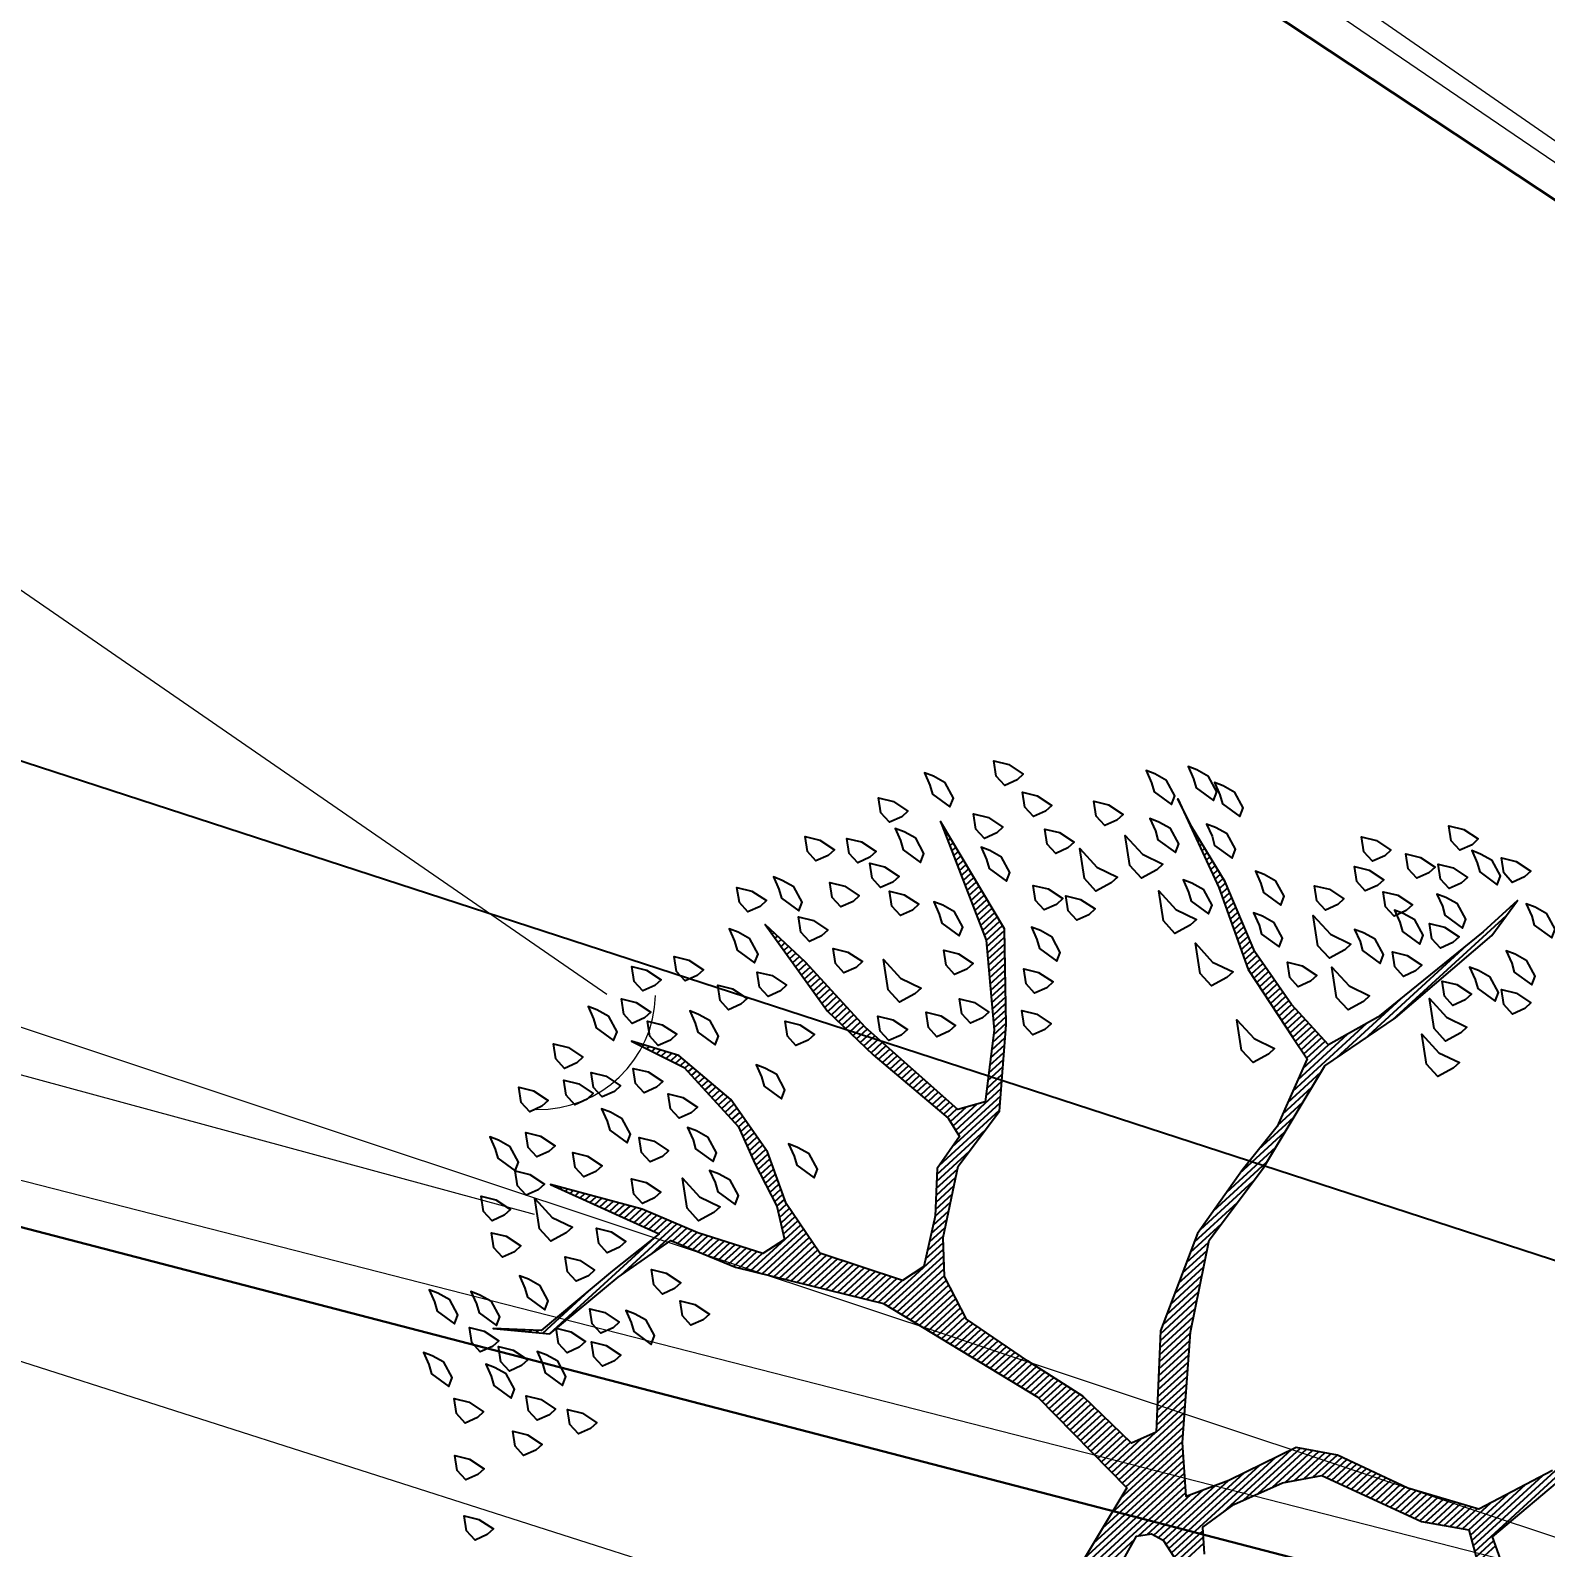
# Model space of a CAD drawing. Header units: metres. Extents: x 2 to 659295185, y -28 to 1124222152.
# Drawn here: x 654913.23 to 654926.15, y 1123127.3 to 1123140.24 of the extents above; entities that cross this region are included whole.
import ezdxf

# ---------------------------------------------------------------- set-up
doc = ezdxf.new("R2010")
doc.units = ezdxf.units.M
doc.header["$MEASUREMENT"] = 0
doc.layers.get('0').update_dxf_attribs({"linetype": 'CONTINUOUS'})
for name, color, linetype in [('000PAREDES', 2, 'CONTINUOUS'), ('Arboles', 3, 'CONTINUOUS'), ('CURVAS', 2, 'CONTINUOUS'), ('TEXTOS', 7, 'CONTINUOUS')]:
    doc.layers.add(name, color=color, linetype=linetype)
doc.layers.add('acera', color=32, linetype='CONTINUOUS', lineweight=20)
doc.layers.add('LIMITE 2017 IGVSB', color=7, linetype='CONTINUOUS', lineweight=120)
doc.styles.get("Standard").update_dxf_attribs({"font": 'tahoma.ttf'})
doc.dimstyles.new('ISO-25', dxfattribs={"dimtxt": 2.5, "dimasz": 2.5, "dimexe": 1.25, "dimexo": 0.625, "dimtad": 1, "dimtxsty": 'Standard', "dimcen": 2.5, "dimadec": 0, "dimazin": 0, "dimtfac": 1, "dimtmove": 0, "dimatfit": 3, "dimfxl": 1, "dimarcsym": 0})

# ---------------------------------------------------------------- blocks, each defined once
blk = doc.blocks.new('*X2402')
at = {"color": 0}
for p, q in [((17.5775, 17.92), (17.578, 17.92)), ((17.5814, 17.91), (17.584, 17.91)), ((17.5852, 17.9), (17.59, 17.9)), ((17.5891, 17.89), (17.596, 17.89)), ((17.9309, 17.89), (17.9356, 17.89)), ((17.9321, 17.9), (17.9348, 17.9)), ((17.9333, 17.91), (17.9341, 17.91)), ((17.5929, 17.88), (17.602, 17.88)), ((17.5967, 17.87), (17.608, 17.87)), ((17.6006, 17.86), (17.614, 17.86)), ((17.9273, 17.86), (17.9379, 17.86)), ((17.9285, 17.87), (17.9371, 17.87)), ((17.9297, 17.88), (17.9364, 17.88)), ((17.6044, 17.85), (17.62, 17.85)), ((17.6083, 17.84), (17.626, 17.84)), ((17.6121, 17.83), (17.6285, 17.83)), ((17.9237, 17.83), (17.9402, 17.83)), ((17.9249, 17.84), (17.9395, 17.84)), ((17.9261, 17.85), (17.9387, 17.85)), ((17.2621, 17.82), (17.2622, 17.82)), ((17.2663, 17.81), (17.2685, 17.81)), ((17.2706, 17.8), (17.2748, 17.8)), ((17.616, 17.82), (17.6298, 17.82)), ((17.6191, 17.81), (17.631, 17.81)), ((17.6191, 17.8), (17.6323, 17.8)), ((17.9201, 17.8), (17.9423, 17.8)), ((17.9213, 17.81), (17.9418, 17.81)), ((17.9225, 17.82), (17.941, 17.82)), ((18.3221, 17.8), (18.3275, 17.8)), ((18.3261, 17.81), (18.3296, 17.81)), ((18.33, 17.82), (18.3316, 17.82)), ((17.2748, 17.79), (17.2811, 17.79)), ((17.279, 17.78), (17.2874, 17.78)), ((17.2832, 17.77), (17.2937, 17.77)), ((17.6191, 17.79), (17.6335, 17.79)), ((17.6191, 17.78), (17.6348, 17.78)), ((17.6191, 17.77), (17.636, 17.77)), ((17.9165, 17.77), (17.9423, 17.77)), ((17.9177, 17.78), (17.9423, 17.78)), ((17.9189, 17.79), (17.9423, 17.79)), ((18.3104, 17.77), (18.3213, 17.77)), ((18.3143, 17.78), (18.3234, 17.78)), ((18.3182, 17.79), (18.3254, 17.79)), ((17.2875, 17.76), (17.3001, 17.76)), ((17.2917, 17.75), (17.3064, 17.75)), ((17.2959, 17.74), (17.3127, 17.74)), ((17.6191, 17.76), (17.6373, 17.76)), ((17.6191, 17.75), (17.6385, 17.75)), ((17.6191, 17.74), (17.6398, 17.74)), ((17.9129, 17.74), (17.9423, 17.74)), ((17.9141, 17.75), (17.9423, 17.75)), ((17.9153, 17.76), (17.9423, 17.76)), ((18.2986, 17.74), (18.3151, 17.74)), ((18.3025, 17.75), (18.3171, 17.75)), ((18.3064, 17.76), (18.3192, 17.76)), ((17.3002, 17.73), (17.319, 17.73)), ((17.3044, 17.72), (17.3253, 17.72)), ((17.3086, 17.71), (17.3316, 17.71)), ((17.6191, 17.73), (17.641, 17.73)), ((17.6191, 17.72), (17.6423, 17.72)), ((17.6191, 17.71), (17.6435, 17.71)), ((17.9093, 17.71), (17.9423, 17.71)), ((17.9105, 17.72), (17.9423, 17.72)), ((17.9117, 17.73), (17.9423, 17.73)), ((18.2868, 17.71), (18.3089, 17.71)), ((18.2907, 17.72), (18.3109, 17.72)), ((18.2946, 17.73), (18.313, 17.73)), ((16.9852, 17.68), (16.9856, 17.68)), ((17.3129, 17.7), (17.3379, 17.7)), ((17.3171, 17.69), (17.3443, 17.69)), ((17.3213, 17.68), (17.3506, 17.68)), ((17.6191, 17.7), (17.6445, 17.7)), ((17.6191, 17.69), (17.6431, 17.69)), ((17.6191, 17.68), (17.6418, 17.68)), ((17.9083, 17.7), (17.9423, 17.7)), ((17.909, 17.69), (17.9423, 17.69)), ((17.9097, 17.68), (17.9423, 17.68)), ((18.275, 17.68), (18.3027, 17.68)), ((18.2789, 17.69), (18.3047, 17.69)), ((18.2829, 17.7), (18.3068, 17.7)), ((16.9942, 17.67), (16.9956, 17.67)), ((17.0032, 17.66), (17.0056, 17.66)), ((17.0122, 17.65), (17.0156, 17.65)), ((17.3256, 17.67), (17.3569, 17.67)), ((17.3298, 17.66), (17.3632, 17.66)), ((17.334, 17.65), (17.368, 17.65)), ((17.619, 17.65), (17.6378, 17.65)), ((17.6191, 17.67), (17.6405, 17.67)), ((17.6191, 17.66), (17.6391, 17.66)), ((17.9103, 17.67), (17.9423, 17.67)), ((17.911, 17.66), (17.9423, 17.66)), ((17.9117, 17.65), (17.9423, 17.65)), ((18.2632, 17.65), (18.2965, 17.65)), ((18.2671, 17.66), (18.2985, 17.66)), ((18.2711, 17.67), (18.3006, 17.67)), ((17.0212, 17.64), (17.0256, 17.64)), ((17.0302, 17.63), (17.0356, 17.63)), ((17.0392, 17.62), (17.0456, 17.62)), ((17.3382, 17.64), (17.3727, 17.64)), ((17.3425, 17.63), (17.3773, 17.63)), ((17.3467, 17.62), (17.3819, 17.62)), ((17.6091, 17.62), (17.6338, 17.62)), ((17.6124, 17.63), (17.6351, 17.63)), ((17.6157, 17.64), (17.6365, 17.64)), ((17.9123, 17.64), (17.9423, 17.64)), ((17.913, 17.63), (17.9423, 17.63)), ((17.9137, 17.62), (17.9428, 17.62)), ((18.2514, 17.62), (18.2903, 17.62)), ((18.2554, 17.63), (18.2923, 17.63)), ((18.2593, 17.64), (18.2944, 17.64)), ((17.0482, 17.61), (17.1861, 17.61)), ((17.0572, 17.6), (17.3444, 17.6)), ((17.2417, 17.59), (17.3957, 17.59)), ((17.3509, 17.61), (17.3865, 17.61)), ((17.3552, 17.6), (17.3911, 17.6)), ((17.5991, 17.59), (17.6298, 17.59)), ((17.6024, 17.6), (17.6311, 17.6)), ((17.6057, 17.61), (17.6325, 17.61)), ((17.9143, 17.61), (17.9438, 17.61)), ((17.915, 17.6), (17.9448, 17.6)), ((17.9157, 17.59), (17.9459, 17.59)), ((18.2394, 17.59), (18.284, 17.59)), ((18.2436, 17.6), (18.2861, 17.6)), ((18.2475, 17.61), (18.2882, 17.61)), ((17.3167, 17.58), (17.4003, 17.58)), ((17.3657, 17.57), (17.405, 17.57)), ((17.3704, 17.56), (17.4096, 17.56)), ((17.5899, 17.56), (17.6219, 17.56)), ((17.5926, 17.57), (17.6261, 17.57)), ((17.5957, 17.58), (17.6285, 17.58)), ((17.9163, 17.58), (17.9469, 17.58)), ((17.9172, 17.57), (17.9479, 17.57)), ((17.9186, 17.56), (17.949, 17.56)), ((18.2164, 17.56), (18.2628, 17.56)), ((18.2241, 17.57), (18.2717, 17.57)), ((18.2317, 17.58), (18.2805, 17.58)), ((17.3751, 17.55), (17.4142, 17.55)), ((17.3797, 17.54), (17.4197, 17.54)), ((17.3844, 17.53), (17.4254, 17.53)), ((17.5817, 17.53), (17.6094, 17.53)), ((17.5844, 17.54), (17.6136, 17.54)), ((17.5872, 17.55), (17.6178, 17.55)), ((17.9199, 17.55), (17.95, 17.55)), ((17.9212, 17.54), (17.951, 17.54)), ((17.9225, 17.53), (17.9521, 17.53)), ((18.1935, 17.53), (18.2364, 17.53)), ((18.2011, 17.54), (18.2452, 17.54)), ((18.2088, 17.55), (18.254, 17.55)), ((18.7131, 17.53), (18.7134, 17.53)), ((17.3891, 17.52), (17.4311, 17.52)), ((17.3937, 17.51), (17.4369, 17.51)), ((17.3984, 17.5), (17.4426, 17.5)), ((17.5735, 17.5), (17.5969, 17.5)), ((17.5762, 17.51), (17.6011, 17.51)), ((17.579, 17.52), (17.6053, 17.52)), ((17.9238, 17.52), (17.9531, 17.52)), ((17.9251, 17.51), (17.9541, 17.51)), ((17.9264, 17.5), (17.9552, 17.5)), ((18.1706, 17.5), (18.2099, 17.5)), ((18.1782, 17.51), (18.2187, 17.51)), ((18.1858, 17.52), (18.2276, 17.52)), ((18.7035, 17.5), (18.7048, 17.5)), ((18.7067, 17.51), (18.7077, 17.51)), ((18.7099, 17.52), (18.7105, 17.52)), ((17.4031, 17.49), (17.4483, 17.49)), ((17.4077, 17.48), (17.454, 17.48)), ((17.4124, 17.47), (17.4597, 17.47)), ((17.4171, 17.46), (17.4654, 17.46)), ((17.5566, 17.46), (17.5834, 17.46)), ((17.5623, 17.47), (17.5849, 17.47)), ((17.568, 17.48), (17.5886, 17.48)), ((17.5708, 17.49), (17.5928, 17.49)), ((17.9277, 17.49), (17.9562, 17.49)), ((17.929, 17.48), (17.9572, 17.48)), ((17.9303, 17.47), (17.9583, 17.47)), ((17.9316, 17.46), (17.9593, 17.46)), ((18.14, 17.46), (18.1746, 17.46)), ((18.1476, 17.47), (18.1834, 17.47)), ((18.1553, 17.48), (18.1923, 17.48)), ((18.1629, 17.49), (18.2011, 17.49)), ((18.6908, 17.46), (18.6951, 17.46)), ((18.694, 17.47), (18.6971, 17.47)), ((18.6971, 17.48), (18.6991, 17.48)), ((18.7003, 17.49), (18.7019, 17.49)), ((17.4217, 17.45), (17.4711, 17.45)), ((17.4276, 17.44), (17.4769, 17.44)), ((17.4343, 17.43), (17.4826, 17.43)), ((17.5394, 17.43), (17.5792, 17.43)), ((17.5452, 17.44), (17.5806, 17.44)), ((17.5509, 17.45), (17.582, 17.45)), ((17.9329, 17.45), (17.9604, 17.45)), ((17.9342, 17.44), (17.9614, 17.44)), ((17.9355, 17.43), (17.9624, 17.43)), ((18.1103, 17.43), (18.1467, 17.43)), ((18.1221, 17.44), (18.157, 17.44)), ((18.1323, 17.45), (18.1658, 17.45)), ((18.6812, 17.43), (18.6891, 17.43)), ((18.6844, 17.44), (18.6911, 17.44)), ((18.6876, 17.45), (18.6931, 17.45)), ((17.441, 17.42), (17.5777, 17.42)), ((17.4476, 17.41), (17.5763, 17.41)), ((17.4543, 17.4), (17.5749, 17.4)), ((17.9368, 17.42), (17.9635, 17.42)), ((17.9381, 17.41), (17.9645, 17.41)), ((17.9394, 17.4), (17.9655, 17.4)), ((18.0748, 17.4), (18.1146, 17.4)), ((18.0867, 17.41), (18.1253, 17.41)), ((18.0985, 17.42), (18.136, 17.42)), ((18.6717, 17.4), (18.6831, 17.4)), ((18.6749, 17.41), (18.6851, 17.41)), ((18.6781, 17.42), (18.6871, 17.42)), ((17.461, 17.39), (17.5734, 17.39)), ((17.4676, 17.38), (17.572, 17.38)), ((17.4743, 17.37), (17.5706, 17.37)), ((17.9407, 17.39), (17.9666, 17.39)), ((17.9407, 17.37), (17.984, 17.37)), ((17.942, 17.38), (17.9676, 17.38)), ((18.0394, 17.37), (18.0824, 17.37)), ((18.0512, 17.38), (18.0931, 17.38)), ((18.063, 17.39), (18.1038, 17.39)), ((18.6621, 17.37), (18.6771, 17.37)), ((18.6653, 17.38), (18.6791, 17.38)), ((18.6685, 17.39), (18.6811, 17.39)), ((17.481, 17.36), (17.5692, 17.36)), ((17.4876, 17.35), (17.5695, 17.35)), ((17.4943, 17.34), (17.5751, 17.34)), ((17.9347, 17.34), (18.0503, 17.34)), ((17.9367, 17.35), (18.061, 17.35)), ((17.9387, 17.36), (18.004, 17.36)), ((18.0276, 17.36), (18.0717, 17.36)), ((18.6513, 17.34), (18.6692, 17.34)), ((18.6555, 17.35), (18.6727, 17.35)), ((18.659, 17.36), (18.6751, 17.36)), ((17.501, 17.33), (17.5807, 17.33)), ((17.5076, 17.32), (17.5862, 17.32)), ((17.5143, 17.31), (17.5918, 17.31)), ((17.8487, 17.31), (17.9816, 17.31)), ((17.8637, 17.32), (18.0288, 17.32)), ((17.9087, 17.33), (18.0396, 17.33)), ((18.6387, 17.31), (18.6586, 17.31)), ((18.6429, 17.32), (18.6621, 17.32)), ((18.6471, 17.33), (18.6656, 17.33)), ((17.521, 17.3), (17.5973, 17.3)), ((17.5276, 17.29), (17.6029, 17.29)), ((17.5343, 17.28), (17.6084, 17.28)), ((17.8187, 17.28), (17.873, 17.28)), ((17.8287, 17.29), (17.887, 17.29)), ((17.8387, 17.3), (17.9283, 17.3)), ((18.626, 17.28), (18.648, 17.28)), ((18.6303, 17.29), (18.6515, 17.29)), ((18.6345, 17.3), (18.6551, 17.3)), ((17.541, 17.27), (17.614, 17.27)), ((17.5476, 17.26), (17.6195, 17.26)), ((17.5543, 17.25), (17.6251, 17.25)), ((17.7884, 17.25), (17.831, 17.25)), ((17.7987, 17.26), (17.845, 17.26)), ((17.8087, 17.27), (17.859, 17.27)), ((18.6134, 17.25), (18.6374, 17.25)), ((18.6176, 17.26), (18.6409, 17.26)), ((18.6218, 17.27), (18.6445, 17.27)), ((17.561, 17.24), (17.6307, 17.24)), ((17.5676, 17.23), (17.6362, 17.23)), ((17.5743, 17.22), (17.6418, 17.22)), ((17.7456, 17.22), (17.789, 17.22)), ((17.7599, 17.23), (17.803, 17.23)), ((17.7741, 17.24), (17.817, 17.24)), ((18.6008, 17.22), (18.6268, 17.22)), ((18.605, 17.23), (18.6303, 17.23)), ((18.6092, 17.24), (18.6339, 17.24)), ((17.581, 17.21), (17.6473, 17.21)), ((17.5876, 17.2), (17.6529, 17.2)), ((17.5939, 17.19), (17.7568, 17.19)), ((17.717, 17.2), (17.7653, 17.2)), ((17.7313, 17.21), (17.775, 17.21)), ((18.5884, 17.19), (18.6202, 17.19)), ((18.5924, 17.2), (18.6215, 17.2)), ((18.5966, 17.21), (18.6233, 17.21)), ((17.5968, 17.18), (17.7482, 17.18)), ((17.5998, 17.17), (17.7396, 17.17)), ((17.6027, 17.16), (17.731, 17.16)), ((18.5837, 17.16), (18.6162, 17.16)), ((18.5853, 17.17), (18.6175, 17.17)), ((18.5868, 17.18), (18.6189, 17.18)), ((17.6056, 17.15), (17.7225, 17.15)), ((17.6085, 17.14), (17.7189, 17.14)), ((17.6115, 17.13), (17.7161, 17.13)), ((18.5789, 17.13), (18.6122, 17.13)), ((18.5805, 17.14), (18.6135, 17.14)), ((18.5821, 17.15), (18.6149, 17.15)), ((17.6144, 17.12), (17.7134, 17.12)), ((17.6173, 17.11), (17.7107, 17.11)), ((17.6203, 17.1), (17.7079, 17.1)), ((18.5742, 17.1), (18.6082, 17.1)), ((18.5758, 17.11), (18.6095, 17.11)), ((18.5774, 17.12), (18.6109, 17.12)), ((17.6232, 17.09), (17.7052, 17.09)), ((17.6261, 17.08), (17.7025, 17.08)), ((17.629, 17.07), (17.6998, 17.07)), ((18.5695, 17.07), (18.6056, 17.07)), ((18.571, 17.08), (18.6056, 17.08)), ((18.5726, 17.09), (18.6069, 17.09)), ((17.632, 17.06), (17.697, 17.06)), ((17.6349, 17.05), (17.6968, 17.05)), ((17.6378, 17.04), (17.6992, 17.04)), ((18.5647, 17.04), (18.6056, 17.04)), ((18.5663, 17.05), (18.6056, 17.05)), ((18.5679, 17.06), (18.6056, 17.06)), ((17.6407, 17.03), (17.7015, 17.03)), ((17.6437, 17.02), (17.7039, 17.02)), ((17.6466, 17.01), (17.7062, 17.01)), ((18.5598, 17.01), (18.6056, 17.01)), ((18.5615, 17.02), (18.6056, 17.02)), ((18.5632, 17.03), (18.6056, 17.03)), ((17.6495, 17), (17.7086, 17)), ((17.6524, 16.99), (17.7109, 16.99)), ((17.6554, 16.98), (17.7133, 16.98)), ((18.5548, 16.98), (18.6056, 16.98)), ((18.5565, 16.99), (18.6056, 16.99)), ((18.5582, 17), (18.6056, 17)), ((17.6583, 16.97), (17.7156, 16.97)), ((17.6612, 16.96), (17.718, 16.96)), ((17.6642, 16.95), (17.7204, 16.95)), ((18.4896, 16.95), (18.6918, 16.95)), ((18.5125, 16.96), (18.6485, 16.96)), ((18.5353, 16.97), (18.6056, 16.97)), ((17.6671, 16.94), (17.7227, 16.94)), ((17.67, 16.93), (17.7251, 16.93)), ((17.6729, 16.92), (17.7274, 16.92)), ((18.4211, 16.92), (18.4892, 16.92)), ((18.4439, 16.93), (18.523, 16.93)), ((18.4668, 16.94), (18.5567, 16.94)), ((18.6009, 16.94), (18.7864, 16.94)), ((18.6675, 16.93), (18.9464, 16.93)), ((18.7342, 16.92), (19.0449, 16.92)), ((17.6759, 16.91), (17.7298, 16.91)), ((17.6788, 16.9), (17.7324, 16.9)), ((17.6817, 16.89), (17.7351, 16.89)), ((17.6846, 16.88), (17.7378, 16.88)), ((18.2095, 16.88), (18.3542, 16.88)), ((18.2545, 16.89), (18.388, 16.89)), ((18.2995, 16.9), (18.4217, 16.9)), ((18.3608, 16.91), (18.4555, 16.91)), ((17.6876, 16.87), (17.7404, 16.87)), ((17.6905, 16.86), (17.7431, 16.86)), ((17.6934, 16.85), (17.7458, 16.85)), ((18.1192, 16.85), (18.2036, 16.85)), ((18.1392, 16.86), (18.2561, 16.86)), ((18.1645, 16.87), (18.3086, 16.87)), ((17.6957, 16.84), (17.7484, 16.84)), ((17.6961, 16.83), (17.7511, 16.83)), ((17.6964, 16.82), (17.7538, 16.82)), ((18.0592, 16.82), (18.1324, 16.82)), ((18.0792, 16.83), (18.1463, 16.83)), ((18.0992, 16.84), (18.1601, 16.84)), ((17.6967, 16.81), (17.7564, 16.81)), ((17.6971, 16.8), (17.7591, 16.8)), ((17.6974, 16.79), (17.7618, 16.79)), ((17.9992, 16.79), (18.0909, 16.79)), ((18.0192, 16.8), (18.1047, 16.8)), ((18.0392, 16.81), (18.1186, 16.81)), ((17.6977, 16.78), (17.7639, 16.78)), ((17.6981, 16.77), (17.7645, 16.77)), ((17.6984, 16.76), (17.7651, 16.76)), ((17.9535, 16.76), (18.0494, 16.76)), ((17.9635, 16.77), (18.0632, 16.77)), ((17.9792, 16.78), (18.0771, 16.78)), ((17.6987, 16.75), (17.7657, 16.75)), ((17.6991, 16.74), (17.7664, 16.74)), ((17.6994, 16.73), (17.767, 16.73)), ((17.9235, 16.73), (18.0084, 16.73)), ((17.9335, 16.74), (18.0217, 16.74)), ((17.9435, 16.75), (18.0355, 16.75)), ((17.6997, 16.72), (17.7676, 16.72)), ((17.7001, 16.71), (17.7682, 16.71)), ((17.7004, 16.7), (17.7689, 16.7)), ((17.8935, 16.7), (17.9768, 16.7)), ((17.9035, 16.71), (17.9873, 16.71)), ((17.9135, 16.72), (17.9979, 16.72)), ((17.7007, 16.69), (17.7695, 16.69)), ((17.7011, 16.68), (17.7701, 16.68)), ((17.7014, 16.67), (17.7707, 16.67)), ((17.8635, 16.67), (17.9451, 16.67)), ((17.8735, 16.68), (17.9556, 16.68)), ((17.8835, 16.69), (17.9662, 16.69)), ((17.7017, 16.66), (17.7714, 16.66)), ((17.7021, 16.65), (17.772, 16.65)), ((17.7024, 16.64), (17.7924, 16.64)), ((17.8335, 16.64), (17.9134, 16.64)), ((17.8435, 16.65), (17.924, 16.65)), ((17.8535, 16.66), (17.9345, 16.66)), ((17.7027, 16.63), (17.8224, 16.63)), ((17.7031, 16.62), (17.8923, 16.62)), ((17.7034, 16.61), (17.8818, 16.61)), ((17.8235, 16.63), (17.9029, 16.63)), ((17.6798, 16.58), (17.8501, 16.58)), ((17.7037, 16.6), (17.8712, 16.6)), ((17.7041, 16.59), (17.8606, 16.59)), ((17.5785, 16.55), (17.8258, 16.55)), ((17.6123, 16.56), (17.8338, 16.56)), ((17.646, 16.57), (17.8418, 16.57)), ((17.4773, 16.52), (17.8018, 16.52)), ((17.511, 16.53), (17.8098, 16.53)), ((17.5448, 16.54), (17.8178, 16.54)), ((17.2412, 16.51), (17.7938, 16.51)), ((17.3112, 16.5), (17.6466, 16.5)), ((17.6564, 16.5), (17.7858, 16.5)), ((17.6714, 16.49), (17.7899, 16.49)), ((17.6804, 16.48), (17.8149, 16.48)), ((17.6837, 16.47), (17.8399, 16.47)), ((17.687, 16.46), (17.8649, 16.46)), ((17.6822, 16.43), (17.9666, 16.43)), ((17.6839, 16.44), (17.9326, 16.44)), ((17.6855, 16.45), (17.8986, 16.45)), ((17.6757, 16.4), (17.7432, 16.4)), ((17.6789, 16.41), (17.7512, 16.41)), ((17.6805, 16.42), (17.7592, 16.42)), ((17.8145, 16.42), (18.0006, 16.42)), ((17.8617, 16.41), (18.0157, 16.41)), ((17.8916, 16.4), (18.0232, 16.4)), ((17.9216, 16.39), (18.0307, 16.39)), ((17.9473, 16.38), (18.0382, 16.38)), ((17.9633, 16.37), (18.0457, 16.37)), ((17.9793, 16.36), (18.0532, 16.36)), ((17.9953, 16.35), (18.0607, 16.35)), ((18.0106, 16.34), (18.0651, 16.34)), ((18.0147, 16.33), (18.0692, 16.33)), ((18.0189, 16.32), (18.0733, 16.32)), ((18.0231, 16.31), (18.0774, 16.31)), ((18.0272, 16.3), (18.0816, 16.3)), ((18.0314, 16.29), (18.0857, 16.29)), ((18.0356, 16.28), (18.0898, 16.28)), ((18.0397, 16.27), (18.0939, 16.27)), ((18.0439, 16.26), (18.098, 16.26)), ((18.0481, 16.25), (18.1021, 16.25)), ((18.0522, 16.24), (18.1063, 16.24)), ((18.0564, 16.23), (18.1104, 16.23)), ((18.0606, 16.22), (18.1145, 16.22)), ((18.0647, 16.21), (18.1186, 16.21)), ((18.0689, 16.2), (18.1236, 16.2)), ((18.0731, 16.19), (18.1296, 16.19)), ((18.0772, 16.18), (18.1356, 16.18)), ((18.0814, 16.17), (18.1416, 16.17)), ((18.0856, 16.16), (18.1476, 16.16)), ((18.0897, 16.15), (18.1536, 16.15)), ((18.0939, 16.14), (18.1596, 16.14)), ((18.1004, 16.13), (18.1656, 16.13)), ((18.1082, 16.12), (18.1716, 16.12)), ((18.116, 16.11), (18.1776, 16.11)), ((18.1237, 16.1), (18.1836, 16.1)), ((18.1315, 16.09), (18.1896, 16.09)), ((18.1393, 16.08), (18.1956, 16.08)), ((18.1471, 16.07), (18.2239, 16.07)), ((18.1549, 16.06), (18.2619, 16.06)), ((18.1392, 16.03), (18.3946, 16.03)), ((18.1444, 16.04), (18.3379, 16.04)), ((18.1497, 16.05), (18.2999, 16.05)), ((18.1235, 16), (18.173, 16)), ((18.1287, 16.01), (18.1773, 16.01)), ((18.1339, 16.02), (18.4746, 16.02))]:
    blk.add_line(p, q, dxfattribs=at)
blk = doc.blocks.new('ARBUSTO6')
at = {"layer": 'Arboles'}
for points in [[(-0.3874, 1.4409), (-0.413, 1.4494), (-0.413, 1.4749), (-0.3959, 1.5005), (-0.3789, 1.4749), (-0.3704, 1.4409)], [(-0.2769, 1.4579), (-0.3024, 1.4664), (-0.3024, 1.492), (-0.2854, 1.5175), (-0.2684, 1.492), (-0.2599, 1.4579)], [(-0.1919, 1.5005), (-0.2004, 1.4834), (-0.1919, 1.4409), (-0.1748, 1.4494), (-0.1663, 1.4834), (-0.1748, 1.509), (-0.1833, 1.526)], [(-0.0558, 1.4664), (-0.0813, 1.4749), (-0.0813, 1.5005), (-0.0643, 1.526), (-0.0473, 1.5005), (-0.0388, 1.4664)], [(0.2078, 1.4409), (0.1823, 1.4494), (0.1823, 1.4749), (0.1993, 1.5005), (0.2163, 1.4749), (0.2248, 1.4409)], [(-0.515, 1.4409), (-0.5235, 1.4239), (-0.515, 1.3814), (-0.498, 1.3899), (-0.4895, 1.4239), (-0.498, 1.4494), (-0.5065, 1.4664)], [(-0.1153, 1.4324), (-0.1408, 1.4409), (-0.1408, 1.4664), (-0.1238, 1.492), (-0.1068, 1.4664), (-0.0983, 1.4324)], [(0.0207, 1.4239), (-0.0048, 1.4324), (-0.0048, 1.4579), (0.0122, 1.4834), (0.0293, 1.4579), (0.0378, 1.4239)], [(0.2589, 1.4409), (0.2504, 1.4239), (0.2589, 1.3814), (0.2759, 1.3899), (0.2844, 1.4239), (0.2759, 1.4494), (0.2674, 1.4664)], [(0.3779, 1.4239), (0.3524, 1.4324), (0.3524, 1.4579), (0.3694, 1.4834), (0.3864, 1.4579), (0.3949, 1.4239)], [(-0.3109, 1.3899), (-0.3364, 1.3984), (-0.3364, 1.4239), (-0.3194, 1.4494), (-0.3024, 1.4239), (-0.2939, 1.3899)], [(0.1228, 1.4239), (0.1143, 1.4069), (0.1228, 1.3644), (0.1398, 1.3729), (0.1483, 1.4069), (0.1398, 1.4324), (0.1313, 1.4494)], [(0.5395, 1.3814), (0.514, 1.3899), (0.514, 1.4154), (0.531, 1.4409), (0.548, 1.4154), (0.5565, 1.3814)], [(-0.4385, 1.3644), (-0.464, 1.3729), (-0.464, 1.3984), (-0.447, 1.4239), (-0.43, 1.3984), (-0.4215, 1.3644)], [(-0.2599, 1.3644), (-0.2854, 1.3729), (-0.2854, 1.3984), (-0.2684, 1.4239), (-0.2514, 1.3984), (-0.2429, 1.3644)], [(-0.1068, 1.3644), (-0.1323, 1.3729), (-0.1323, 1.3984), (-0.1153, 1.4239), (-0.0983, 1.3984), (-0.0898, 1.3644)], [(0.4374, 1.3644), (0.4119, 1.3729), (0.4119, 1.3984), (0.4289, 1.4239), (0.4459, 1.3984), (0.4544, 1.3644)], [(0.6245, 1.3899), (0.616, 1.3729), (0.6245, 1.3304), (0.6415, 1.3389), (0.65, 1.3729), (0.6415, 1.3984), (0.633, 1.4154)], [(-0.5915, 1.3304), (-0.617, 1.3389), (-0.617, 1.3644), (-0.6, 1.3899), (-0.583, 1.3644), (-0.5745, 1.3304)], [(-0.5065, 1.3219), (-0.532, 1.3304), (-0.532, 1.3559), (-0.515, 1.3814), (-0.498, 1.3559), (-0.4895, 1.3219)], [(-0.0473, 1.3559), (-0.0558, 1.3389), (-0.0473, 1.2964), (-0.0303, 1.3049), (-0.0218, 1.3389), (-0.0303, 1.3644), (-0.0388, 1.3814)], [(0.0463, 1.3219), (0.0207, 1.3304), (0.0207, 1.3559), (0.0378, 1.3814), (0.0548, 1.3559), (0.0633, 1.3219)], [(0.3524, 1.3219), (0.3269, 1.3304), (0.3269, 1.3559), (0.3439, 1.3814), (0.3609, 1.3559), (0.3694, 1.3219)], [(-0.3109, 1.3304), (-0.3194, 1.3134), (-0.3109, 1.2708), (-0.2939, 1.2793), (-0.2854, 1.3134), (-0.2939, 1.3389), (-0.3024, 1.3559)], [(-0.1919, 1.3134), (-0.2174, 1.3219), (-0.2174, 1.3474), (-0.2004, 1.3729), (-0.1833, 1.3474), (-0.1748, 1.3134)], [(0.1228, 1.2879), (0.0973, 1.2964), (0.0973, 1.3219), (0.1143, 1.3474), (0.1313, 1.3219), (0.1398, 1.2879)], [(0.2589, 1.3134), (0.2333, 1.3219), (0.2333, 1.3474), (0.2504, 1.3729), (0.2674, 1.3474), (0.2759, 1.3134)], [(0.4374, 1.2964), (0.4119, 1.3049), (0.4119, 1.3304), (0.4289, 1.3559), (0.4459, 1.3304), (0.4544, 1.2964)], [(0.5055, 1.3474), (0.497, 1.3304), (0.5055, 1.2879), (0.5225, 1.2964), (0.531, 1.3304), (0.5225, 1.3559), (0.514, 1.3729)], [(-0.8126, 1.2964), (-0.8211, 1.2793), (-0.8126, 1.2368), (-0.7956, 1.2453), (-0.7871, 1.2793), (-0.7956, 1.3049), (-0.8041, 1.3219)], [(-0.6256, 1.2623), (-0.6511, 1.2708), (-0.6511, 1.2964), (-0.6341, 1.3219), (-0.617, 1.2964), (-0.6085, 1.2623)], [(-0.5235, 1.2198), (-0.5575, 1.2283), (-0.5575, 1.2623), (-0.5235, 1.3134), (-0.5235, 1.2623), (-0.5065, 1.2198)], [(-0.3959, 1.2708), (-0.4215, 1.2793), (-0.4215, 1.3049), (-0.4044, 1.3304), (-0.3874, 1.3049), (-0.3789, 1.2708)], [(0.7606, 1.2793), (0.7351, 1.2879), (0.7351, 1.3134), (0.7521, 1.3389), (0.7691, 1.3134), (0.7776, 1.2793)], [(-0.1748, 1.2283), (-0.2004, 1.2368), (-0.2004, 1.2623), (-0.1833, 1.2879), (-0.1663, 1.2623), (-0.1578, 1.2283)], [(0.4289, 1.2283), (0.4034, 1.2368), (0.4034, 1.2623), (0.4204, 1.2879), (0.4374, 1.2623), (0.4459, 1.2283)], [(0.6585, 1.2283), (0.633, 1.2368), (0.633, 1.2623), (0.65, 1.2879), (0.667, 1.2623), (0.6755, 1.2283)], [(-0.7531, 1.2368), (-0.7616, 1.2198), (-0.7531, 1.1773), (-0.7361, 1.1858), (-0.7276, 1.2198), (-0.7361, 1.2453), (-0.7446, 1.2623)], [(-0.2769, 1.2028), (-0.3024, 1.2113), (-0.3024, 1.2368), (-0.2854, 1.2623), (-0.2684, 1.2368), (-0.2599, 1.2028)], [(0.2674, 1.2198), (0.2418, 1.2283), (0.2418, 1.2538), (0.2589, 1.2793), (0.2759, 1.2538), (0.2844, 1.2198)], [(0.7606, 1.1943), (0.7351, 1.2028), (0.7351, 1.2283), (0.7521, 1.2538), (0.7691, 1.2283), (0.7776, 1.1943)], [(-0.9062, 1.2113), (-0.9147, 1.1943), (-0.9062, 1.1518), (-0.8892, 1.1603), (-0.8807, 1.1943), (-0.8892, 1.2198), (-0.8977, 1.2368)], [(0.0973, 1.1773), (0.0718, 1.1858), (0.0718, 1.2113), (0.0888, 1.2368), (0.1058, 1.2113), (0.1143, 1.1773)], [(0.6075, 1.2028), (0.599, 1.1858), (0.6075, 1.1433), (0.6245, 1.1518), (0.633, 1.1858), (0.6245, 1.2113), (0.616, 1.2283)], [(-0.7871, 1.1518), (-0.8126, 1.1603), (-0.8126, 1.1858), (-0.7956, 1.2113), (-0.7786, 1.1858), (-0.7701, 1.1518)], [(-0.6596, 1.1943), (-0.6681, 1.1773), (-0.6596, 1.1348), (-0.6426, 1.1433), (-0.6341, 1.1773), (-0.6426, 1.2028), (-0.6511, 1.2198)], [(-0.3449, 1.1518), (-0.3704, 1.1603), (-0.3704, 1.1858), (-0.3534, 1.2113), (-0.3364, 1.1858), (-0.3279, 1.1518)], [(-0.2089, 1.1858), (-0.2174, 1.1688), (-0.2089, 1.1263), (-0.1919, 1.1348), (-0.1833, 1.1688), (-0.1919, 1.1943), (-0.2004, 1.2113)], [(-0.0218, 1.1858), (-0.0303, 1.1688), (-0.0218, 1.1263), (-0.0048, 1.1348), (0.0037, 1.1688), (-0.0048, 1.1943), (-0.0133, 1.2113)], [(0.3184, 1.1008), (0.2844, 1.1093), (0.2844, 1.1433), (0.3184, 1.1943), (0.3184, 1.1433), (0.3354, 1.1008)], [(0.463, 1.1858), (0.4544, 1.1688), (0.463, 1.1263), (0.48, 1.1348), (0.4885, 1.1688), (0.48, 1.1943), (0.4715, 1.2113)], [(-0.549, 1.1263), (-0.5745, 1.1348), (-0.5745, 1.1603), (-0.5575, 1.1858), (-0.5405, 1.1603), (-0.532, 1.1263)], [(-0.464, 1.1263), (-0.4895, 1.1348), (-0.4895, 1.1603), (-0.4725, 1.1858), (-0.4555, 1.1603), (-0.447, 1.1263)], [(0.7436, 1.1093), (0.7181, 1.1178), (0.7181, 1.1433), (0.7351, 1.1688), (0.7521, 1.1433), (0.7606, 1.1093)], [(-0.8296, 1.1093), (-0.8381, 1.0923), (-0.8296, 1.0497), (-0.8126, 1.0582), (-0.8041, 1.0923), (-0.8126, 1.1178), (-0.8211, 1.1348)], [(-0.7701, 1.0838), (-0.7956, 1.0923), (-0.7956, 1.1178), (-0.7786, 1.1433), (-0.7616, 1.1178), (-0.7531, 1.0838)], [(-0.2769, 1.0497), (-0.3109, 1.0582), (-0.3109, 1.0923), (-0.2769, 1.1433), (-0.2769, 1.0923), (-0.2599, 1.0497)], [(0.8541, 1.0838), (0.8286, 1.0923), (0.8286, 1.1178), (0.8456, 1.1433), (0.8626, 1.1178), (0.8711, 1.0838)], [(-0.9062, 1.0667), (-0.9317, 1.0753), (-0.9317, 1.1008), (-0.9147, 1.1263), (-0.8977, 1.1008), (-0.8892, 1.0667)], [(-0.2344, 1.0923), (-0.2429, 1.0753), (-0.2344, 1.0327), (-0.2174, 1.0412), (-0.2089, 1.0753), (-0.2174, 1.1008), (-0.2259, 1.1178)], [(0.2418, 1.0582), (0.2163, 1.0667), (0.2163, 1.0923), (0.2333, 1.1178), (0.2504, 1.0923), (0.2589, 1.0582)], [(0.4289, 1.0667), (0.4034, 1.0753), (0.4034, 1.1008), (0.4204, 1.1263), (0.4374, 1.1008), (0.4459, 1.0667)], [(0.65, 1.0412), (0.6245, 1.0497), (0.6245, 1.0753), (0.6415, 1.1008), (0.6585, 1.0753), (0.667, 1.0412)], [(0.9562, 1.0923), (0.9477, 1.0753), (0.9562, 1.0327), (0.9732, 1.0412), (0.9817, 1.0753), (0.9732, 1.1008), (0.9647, 1.1178)], [(-0.7361, 1.0582), (-0.7446, 1.0412), (-0.7361, 0.9987), (-0.7191, 1.0072), (-0.7106, 1.0412), (-0.7191, 1.0667), (-0.7276, 1.0838)], [(-0.6596, 1.0327), (-0.6851, 1.0412), (-0.6851, 1.0667), (-0.6681, 1.0923), (-0.6511, 1.0667), (-0.6426, 1.0327)], [(-0.583, 1.0157), (-0.6085, 1.0242), (-0.6085, 1.0497), (-0.5915, 1.0753), (-0.5745, 1.0497), (-0.566, 1.0157)], [(0.7606, 0.9987), (0.7266, 1.0072), (0.7266, 1.0412), (0.7606, 1.0923), (0.7606, 1.0412), (0.7776, 0.9987)], [(-0.9827, 0.9817), (-1.0082, 0.9902), (-1.0082, 1.0157), (-0.9912, 1.0412), (-0.9742, 1.0157), (-0.9657, 0.9817)], [(-0.4385, 0.9902), (-0.464, 0.9987), (-0.464, 1.0242), (-0.447, 1.0497), (-0.43, 1.0242), (-0.4215, 0.9902)], [(-0.0813, 1.0242), (-0.0898, 1.0072), (-0.0813, 0.9647), (-0.0643, 0.9732), (-0.0558, 1.0072), (-0.0643, 1.0327), (-0.0728, 1.0497)], [(0.3184, 0.9987), (0.2929, 1.0072), (0.2929, 1.0327), (0.3099, 1.0582), (0.3269, 1.0327), (0.3354, 0.9987)], [(0.5735, 1.0157), (0.565, 0.9987), (0.5735, 0.9562), (0.5905, 0.9647), (0.599, 0.9987), (0.5905, 1.0242), (0.582, 1.0412)], [(0.6841, 0.9817), (0.6585, 0.9902), (0.6585, 1.0157), (0.6755, 1.0412), (0.6926, 1.0157), (0.7011, 0.9817)], [(0.8456, 0.9562), (0.8116, 0.9647), (0.8116, 0.9987), (0.8456, 1.0497), (0.8456, 0.9987), (0.8626, 0.9562)], [(0.8967, 1.0157), (0.8881, 0.9987), (0.8967, 0.9562), (0.9137, 0.9647), (0.9222, 0.9987), (0.9137, 1.0242), (0.9052, 1.0412)], [(1.0242, 1.0412), (1.0157, 1.0242), (1.0242, 0.9817), (1.0412, 0.9902), (1.0497, 1.0242), (1.0412, 1.0497), (1.0327, 1.0667)], [(-0.7956, 0.9732), (-0.8211, 0.9817), (-0.8211, 1.0072), (-0.8041, 1.0327), (-0.7871, 1.0072), (-0.7786, 0.9732)], [(-0.6256, 0.9647), (-0.6511, 0.9732), (-0.6511, 0.9987), (-0.6341, 1.0242), (-0.617, 0.9987), (-0.6085, 0.9647)], [(-0.549, 0.9987), (-0.5575, 0.9817), (-0.549, 0.9392), (-0.532, 0.9477), (-0.5235, 0.9817), (-0.532, 1.0072), (-0.5405, 1.0242)], [(0.3864, 0.9732), (0.3609, 0.9817), (0.3609, 1.0072), (0.3779, 1.0327), (0.3949, 1.0072), (0.4034, 0.9732)], [(-0.8637, 0.9392), (-0.8892, 0.9477), (-0.8892, 0.9732), (-0.8722, 0.9987), (-0.8552, 0.9732), (-0.8467, 0.9392)], [(0.5225, 0.9307), (0.497, 0.9392), (0.497, 0.9647), (0.514, 0.9902), (0.531, 0.9647), (0.5395, 0.9307)], [(1.0412, 0.9817), (1.0327, 0.9647), (1.0412, 0.9222), (1.0582, 0.9307), (1.0667, 0.9647), (1.0582, 0.9902), (1.0497, 1.0072)], [(-0.7531, 0.8967), (-0.7786, 0.9052), (-0.7786, 0.9307), (-0.7616, 0.9562), (-0.7446, 0.9307), (-0.7361, 0.8967)], [(-0.4385, 0.9052), (-0.464, 0.9137), (-0.464, 0.9392), (-0.447, 0.9647), (-0.43, 0.9392), (-0.4215, 0.9052)], [(0.9732, 0.9307), (0.9647, 0.9137), (0.9732, 0.8712), (0.9902, 0.8797), (0.9987, 0.9137), (0.9902, 0.9392), (0.9817, 0.9562)], [(-1.0507, 0.8797), (-1.0763, 0.8882), (-1.0763, 0.9137), (-1.0593, 0.9392), (-1.0422, 0.9137), (-1.0337, 0.8797)], [(0.463, 0.8712), (0.4374, 0.8797), (0.4374, 0.9052), (0.4544, 0.9307), (0.4715, 0.9052), (0.48, 0.8712)], [(0.8201, 0.8286), (0.7861, 0.8371), (0.7861, 0.8712), (0.8201, 0.9222), (0.8201, 0.8712), (0.8371, 0.8286)], [(0.8626, 0.8797), (0.8541, 0.8626), (0.8626, 0.8201), (0.8796, 0.8286), (0.8881, 0.8626), (0.8796, 0.8882), (0.8711, 0.9052)], [(0.8031, 0.7011), (0.7691, 0.7096), (0.7691, 0.7436), (0.8031, 0.7946), (0.8031, 0.7436), (0.8201, 0.7011)], [(0.9817, 0.7946), (0.9732, 0.7776), (0.9817, 0.7351), (0.9987, 0.7436), (1.0072, 0.7776), (0.9987, 0.8031), (0.9902, 0.8201)], [(0.9222, 0.7351), (0.9137, 0.7181), (0.9222, 0.6756), (0.9392, 0.6841), (0.9477, 0.7181), (0.9392, 0.7436), (0.9307, 0.7606)], [(1.0667, 0.6586), (1.0412, 0.6671), (1.0412, 0.6926), (1.0582, 0.7181), (1.0752, 0.6926), (1.0837, 0.6586)], [(1.2028, 0.6671), (1.1773, 0.6756), (1.1773, 0.7011), (1.1943, 0.7266), (1.2113, 0.7011), (1.2198, 0.6671)], [(1.0157, 0.582), (0.9817, 0.5905), (0.9817, 0.6245), (1.0157, 0.6756), (1.0157, 0.6245), (1.0327, 0.582)], [(1.1518, 0.633), (1.1263, 0.6415), (1.1263, 0.6671), (1.1433, 0.6926), (1.1603, 0.6671), (1.1688, 0.633)], [(0.9222, 0.582), (0.8967, 0.5905), (0.8967, 0.616), (0.9137, 0.6415), (0.9307, 0.616), (0.9392, 0.582)], [(1.2453, 0.582), (1.2198, 0.5905), (1.2198, 0.616), (1.2368, 0.6415), (1.2538, 0.616), (1.2623, 0.582)], [(0.7606, 0.531), (0.7266, 0.5395), (0.7266, 0.5735), (0.7606, 0.6245), (0.7606, 0.5735), (0.7776, 0.531)], [(1.1603, 0.5565), (1.1348, 0.565), (1.1348, 0.5905), (1.1518, 0.616), (1.1688, 0.5905), (1.1773, 0.5565)], [(1.3474, 0.565), (1.3218, 0.5735), (1.3218, 0.599), (1.3389, 0.6245), (1.3559, 0.599), (1.3644, 0.565)], [(1.0497, 0.5735), (1.0412, 0.5565), (1.0497, 0.514), (1.0667, 0.5225), (1.0752, 0.5565), (1.0667, 0.582), (1.0582, 0.599)], [(1.2793, 0.5225), (1.2538, 0.531), (1.2538, 0.5565), (1.2708, 0.582), (1.2878, 0.5565), (1.2963, 0.5225)], [(0.9732, 0.48), (0.9392, 0.4885), (0.9392, 0.5225), (0.9732, 0.5735), (0.9732, 0.5225), (0.9902, 0.48)], [(1.1348, 0.548), (1.1263, 0.531), (1.1348, 0.4885), (1.1518, 0.497), (1.1603, 0.531), (1.1518, 0.5565), (1.1433, 0.5735)], [(1.3304, 0.531), (1.3218, 0.514), (1.3304, 0.4715), (1.3474, 0.48), (1.3559, 0.514), (1.3474, 0.5395), (1.3389, 0.5565)], [(1.2198, 0.514), (1.2113, 0.497), (1.2198, 0.4545), (1.2368, 0.463), (1.2453, 0.497), (1.2368, 0.5225), (1.2283, 0.5395)], [(1.0922, 0.4545), (1.0667, 0.463), (1.0667, 0.4885), (1.0837, 0.514), (1.1007, 0.4885), (1.1092, 0.4545)], [(1.1858, 0.4459), (1.1603, 0.4545), (1.1603, 0.48), (1.1773, 0.5055), (1.1943, 0.48), (1.2028, 0.4459)], [(1.3814, 0.4459), (1.3559, 0.4545), (1.3559, 0.48), (1.3729, 0.5055), (1.3899, 0.48), (1.3984, 0.4459)], [(1.1263, 0.3439), (1.1007, 0.3524), (1.1007, 0.3779), (1.1178, 0.4034), (1.1348, 0.3779), (1.1433, 0.3439)], [(1.3389, 0.3779), (1.3304, 0.3609), (1.3389, 0.3184), (1.3559, 0.3269), (1.3644, 0.3609), (1.3559, 0.3864), (1.3474, 0.4034)], [(1.0752, 0.3014), (1.0412, 0.3099), (1.0412, 0.3439), (1.0752, 0.3949), (1.0752, 0.3439), (1.0922, 0.3014)], [(1.1688, 0.3609), (1.1603, 0.3439), (1.1688, 0.3014), (1.1858, 0.3099), (1.1943, 0.3439), (1.1858, 0.3694), (1.1773, 0.3864)], [(1.0157, 0.2589), (0.9817, 0.2674), (0.9817, 0.3014), (1.0157, 0.3524), (1.0157, 0.3014), (1.0327, 0.2589)], [(1.2453, 0.3354), (1.2368, 0.3184), (1.2453, 0.2759), (1.2623, 0.2844), (1.2708, 0.3184), (1.2623, 0.3439), (1.2538, 0.3609)], [(1.2028, 0.2504), (1.1773, 0.2589), (1.1773, 0.2844), (1.1943, 0.3099), (1.2113, 0.2844), (1.2198, 0.2504)]]:
    blk.add_lwpolyline(points, close=True, dxfattribs=at)
at = {"layer": 'Arboles', "color": 7}
for points in [[(-0.1408, -0.0218), (-0.0898, -0.0048), (-0.0643, -0.0218), (-0.0558, -0.0473), (-0.0643, -0.0983)], [(-0.0133, -0.1238), (0.0207, -0.0813), (0.0973, -0.0898), (0.1993, -0.1238), (0.2674, -0.1663), (0.3524, -0.3704), (0.4119, -0.447), (0.3184, -0.6256)], [(0.3694, -0.6511), (0.4374, -0.4895), (0.6415, -0.498)], [(0.616, -0.4725), (0.4544, -0.43), (0.3779, -0.3024), (0.3184, -0.1578), (0.2674, -0.0898), (0.1228, -0.0473), (0.0378, -0.0133), (0.1058, 0.0718), (0.2674, 0.2248), (0.4204, 0.3354), (0.599, 0.3694), (0.8286, 0.4374), (0.9987, 0.4119), (1.2538, 0.4034), (1.3389, 0.4204), (1.2453, 0.4204), (0.9732, 0.4374), (0.8626, 0.463), (0.8626, 0.5735), (0.8796, 0.7011), (0.9307, 0.8456), (0.9562, 0.9732), (0.9732, 1.0327), (0.9137, 0.8456), (0.8456, 0.6841), (0.8201, 0.5225), (0.8116, 0.4715), (0.6755, 0.4119), (0.565, 0.3949), (0.4119, 0.3609), (0.2248, 0.2674), (0.0803, 0.1228), (0.0293, 0.1398), (0.0207, 0.2759), (-0.0133, 0.4034), (-0.0473, 0.548), (-0.0218, 0.6415), (0.0293, 0.7011), (0.1483, 0.7861), (0.2844, 0.8116), (0.4119, 0.9307), (0.5395, 1.0753), (0.5905, 1.3219), (0.497, 1.0838), (0.3864, 0.9392), (0.2759, 0.8456), (0.2248, 0.8712), (0.1993, 1.1178), (0.1993, 1.2964), (0.1908, 1.4069), (0.1653, 1.1943), (0.1738, 1.0667), (0.1993, 0.8712), (0.1908, 0.8286), (0.1143, 0.8116), (0.0463, 0.7436), (-0.0388, 0.6841), (-0.0898, 0.6926), (-0.1748, 0.8456), (-0.1578, 0.9647), (-0.1153, 1.0667), (-0.0983, 1.1943), (-0.1153, 1.3304), (-0.1663, 1.4154), (-0.1238, 1.3049), (-0.1238, 1.1433), (-0.1493, 1.0667), (-0.1748, 0.9732), (-0.2089, 0.9137), (-0.2599, 0.9222), (-0.3279, 1.0412), (-0.3789, 1.1518), (-0.481, 1.3134), (-0.3874, 1.0923), (-0.5065, 1.1008), (-0.6936, 1.1093), (-0.7616, 1.1773), (-0.6851, 1.0923), (-0.5065, 1.0838), (-0.3789, 1.0667), (-0.3194, 0.9392), (-0.1493, 0.6841), (-0.0473, 0.3354), (-0.0388, 0.0803), (-0.2684, 0.0122)]]:
    blk.add_lwpolyline(points, dxfattribs=at)
at = {"layer": 'Arboles'}
blk.add_blockref('*X2402', (-17.7429, -16.5069), dxfattribs=at)
blk = doc.blocks.new('*D2459')
at = {"layer": 'LIMITE 2017 IGVSB', "color": 0, "lineweight": -2, "transparency": 16777216}
for p, q in [((654864.552, 1123147.5), (654865.625, 1123150.796)), ((654867.616, 1123148.834), (654941.031, 1123124.932)), ((655015, 1123100.85), (654947.081, 1123122.962)), ((655016.691, 1123097.968), (655017.764, 1123101.264))]:
    blk.add_line(p, q, dxfattribs=at)
at = {"layer": 'LIMITE 2017 IGVSB', "color": 0, "lineweight": 0, "transparency": 16777216}
for points in [[(654867.745, 1123149.23), (654867.487, 1123148.438), (654865.238, 1123149.608)], [(655015.129, 1123101.246), (655014.871, 1123100.453), (655017.378, 1123100.076)]]:
    blk.add_solid(points, dxfattribs=at)
at = {"layer": 'LIMITE 2017 IGVSB', "color": 0, "lineweight": 0, "transparency": 16777216, "insert": (654944.054, 1123123.943), "char_height": 2.5, "attachment_point": 5, "rotation": 341.9662}
blk.add_mtext('160', dxfattribs=at)

msp = doc.modelspace()

# ---------------------------------------------------------------- linework, layer by layer
at = {"lineweight": 30}
msp.add_lwpolyline([(654886.8737, 1123376.4179), (654943.8476, 1123320.4418), (654974.2977, 1123290.8224), (654971.9299, 1123279.7725), (654974.916, 1123275.7498), (654965.9652, 1123245.6902), (654925.6945, 1123255.2906), (654924.7925, 1123251.3936), (654909.2047, 1123255.0016), (654907.4079, 1123241.9804), (654892.1346, 1123244.5281), (654876.2977, 1123171.8224), (654943.1061, 1123127.6342), (654948.3512, 1123120.8818), (654737.653, 1123175.6708)], dxfattribs=at)
msp.add_lwpolyline([(654886.8737, 1123376.4179), (654943.8476, 1123320.4418), (654974.2977, 1123290.8224), (654971.9299, 1123279.7725), (654974.916, 1123275.7498), (654965.9652, 1123245.6902), (654925.6945, 1123255.2906), (654924.7925, 1123251.3936), (654909.2047, 1123255.0016), (654907.4079, 1123241.9804), (654892.1346, 1123244.5281), (654876.2977, 1123171.8224), (654943.1061, 1123127.6342), (654948.3512, 1123120.8818), (654737.653, 1123175.6708)], dxfattribs=at)
msp.add_lwpolyline([(654886.8737, 1123376.4179), (654943.8476, 1123320.4418), (654974.2977, 1123290.8224), (654971.9299, 1123279.7725), (654974.916, 1123275.7498), (654965.9652, 1123245.6902), (654925.6945, 1123255.2906), (654924.7925, 1123251.3936), (654909.2047, 1123255.0016), (654907.4079, 1123241.9804), (654892.1346, 1123244.5281), (654876.2977, 1123171.8224), (654943.1061, 1123127.6342), (654948.3512, 1123120.8818), (654737.653, 1123175.6708)], dxfattribs=at)
at = {"layer": '000PAREDES'}
msp.add_lwpolyline([(654948.3512, 1123120.8818), (654943.1061, 1123127.6342), (654876.2977, 1123171.8224), (654892.1346, 1123244.5281), (654907.4079, 1123241.9804), (654909.2047, 1123255.0016), (654924.7925, 1123251.3936), (654925.6945, 1123255.2906), (654965.9652, 1123245.6902), (654974.916, 1123275.7498), (654971.9299, 1123279.7725), (654974.2977, 1123290.8224), (654943.7736, 1123320.3665), (654886.8737, 1123376.4179), (654833.6867, 1123428.6518), (654765.3984, 1123502.6864), (654747.7375, 1123524.6779), (654708.4749, 1123560.707)], dxfattribs=at)
at = {"layer": 'acera', "flags": 128}
for points in [[(654889.2704, 1123151.9428), (654918.1452, 1123132.0219)], [(654917.5265, 1123130.1414), (654881.1783, 1123140.0168)]]:
    msp.add_lwpolyline(points, dxfattribs=at)
at = {"layer": 'acera'}
msp.add_ellipse((654917.5601, 1123132.0386), major_axis=(0.9678, -0.2517), ratio=1, start_param=4.9490642, end_param=6.5091385, dxfattribs=at)
at = {"layer": 'CURVAS', "lineweight": 0}
for points in [[(654888, 1123376), (654945, 1123320), (654976, 1123291), (654973, 1123279), (654976, 1123275), (654967, 1123245), (654927, 1123255), (654926, 1123251), (654910, 1123255), (654909, 1123242), (654893, 1123244), (654879, 1123172), (654944, 1123127), (654950, 1123121), (654739, 1123175)], [(654888, 1123376), (654945, 1123320), (654976, 1123291), (654973, 1123279), (654976, 1123275), (654967, 1123245), (654927, 1123255), (654926, 1123251), (654910, 1123255), (654909, 1123242), (654893, 1123244), (654878, 1123172), (654944, 1123127), (654950, 1123121), (654739, 1123175)]]:
    msp.add_lwpolyline(points, dxfattribs=at)
at = {"layer": 'LIMITE 2017 IGVSB', "color": 5, "lineweight": 0}
msp.add_line((655006.0387, 1123099.1848), (654834.2866, 1123154.1037), dxfattribs=at)
at = {"layer": 'LIMITE 2017 IGVSB', "color": 2, "lineweight": 0}
msp.add_line((655016.4983, 1123097.3774), (654864.623, 1123147.872), dxfattribs=at)

# ---------------------------------------------------------------- block references
at = {"layer": 'Arboles', "xscale": 4.239678611648719, "yscale": 4.239678611648719, "zscale": 4.239678611648719, "rotation": 42.49660342024684}
msp.add_blockref('ARBUSTO6', (654922.9287, 1123127.6715), dxfattribs=at)

# ---------------------------------------------------------------- texts
at = {"layer": 'TEXTOS', "color": 0, "width": 0.571429}
msp.add_text('HACIENDA   LA   BARTOLERA', height=7.036817, rotation=347.94913, dxfattribs=at).set_placement((654913.1979, 1123151.763))

# ---------------------------------------------------------------- dimensions: what is measured, and where the dimension line sits
at = {"layer": 'LIMITE 2017 IGVSB', "lineweight": 0}
dim = msp.add_linear_dim(base=(654865.2384, 1123149.6079), p1=(655016.4977, 1123097.3733), p2=(654864.3586, 1123146.9056), angle=161.96618, dimstyle='ISO-25', override={"dimtmove": 2}, dxfattribs=at)
dim.commit()
dim.dimension.update_dxf_attribs({"geometry": '*D2459', "text_midpoint": (654944.0542, 1123123.9427), "dimtype": 161})

doc.saveas('drawing.dxf')
